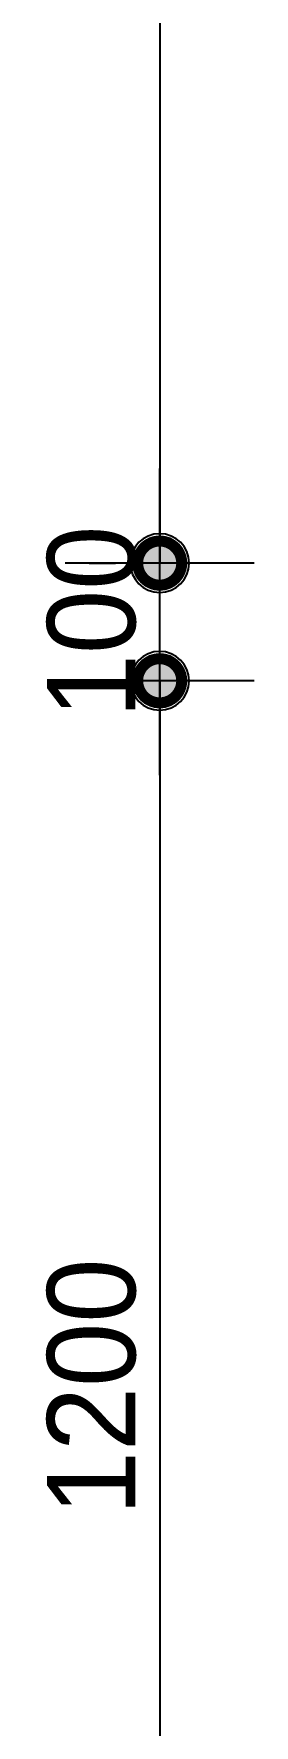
# Model space of a CAD drawing. Header units: inches. Extents: x -53835 to 52744, y -79586 to -50910.
# Drawn here: x 15173 to 15360, y -56313 to -54876 of the extents above; entities that cross this region are included whole.
import ezdxf

# ---------------------------------------------------------------- set-up
doc = ezdxf.new("R2010")
doc.units = ezdxf.units.IN
doc.header["$LTSCALE"] = 50
doc.header["$MEASUREMENT"] = 0
doc.layers.add('07-DIM WAL', color=5, linetype='Continuous')
doc.layers.add('RC-LIGHT', color=7, linetype='Continuous')
doc.styles.add('스타일1', font='HY울릉도M.TTF')
doc.dimstyles.new('30', dxfattribs={"dimscale": 30, "dimtxt": 2.5, "dimasz": 2.5, "dimexe": 1.25, "dimexo": 2, "dimtad": 1, "dimdec": 0, "dimtxsty": '스타일1', "dimblk": 'DOTSMALL', "dimcen": 2.5, "dimclrd": 1, "dimclre": 1, "dimclrt": 2, "dimadec": 0, "dimazin": 0, "dimtfac": 1, "dimtix": 1, "dimtmove": 0, "dimatfit": 3, "dimldrblk": 'DOTSMALL', "dimfxl": 1.25, "dimarcsym": 0})

# ---------------------------------------------------------------- blocks, each defined once
blk = doc.blocks.new('1')
at = {"linetype": 'Continuous'}
h = blk.add_hatch(color=4, dxfattribs=at)
h.dxf.hatch_style = 1
edge = h.paths.add_edge_path()
edge.add_arc((11539653.5, -14273503.8), 37.5, 0, 360)
at = {"color": 1, "linetype": 'Continuous'}
for p, q in [((11539653.5, -14273637.1), (11539653.5, -14273370.5)), ((11539520.2, -14273503.8), (11539786.8, -14273503.8))]:
    blk.add_line(p, q, dxfattribs=at)
at = {"color": 4, "linetype": 'Continuous'}
for radius in [41.5, 37.5]:
    blk.add_circle((11539653.5, -14273503.8), radius, dxfattribs=at)
blk = doc.blocks.new('_DOTSMALL')
at = {"color": 0, "linetype": 'ByBlock', "const_width": 0.5}
blk.add_lwpolyline([(-0.0625, 0, 1), (0.0625, 0, 1)], format="xyb", close=True, dxfattribs=at)
blk = doc.blocks.new('*D450')
at = {"layer": '07-DIM WAL', "color": 1, "lineweight": -2, "transparency": 16777216}
for p, q in [((15279.6, -55501), (15279.6, -55251)), ((15339.6, -55326), (15317.1, -55326)), ((15219.6, -55426), (15242.1, -55426))]:
    blk.add_line(p, q, dxfattribs=at)
at = {"layer": 'Defpoints', "color": 0, "transparency": 16777216}
for p in [(15279.6, -55326), (15279.6, -55326), (15279.6, -55426)]:
    blk.add_point(p, dxfattribs=at)
at = {"layer": '07-DIM WAL', "color": 1, "lineweight": -2, "transparency": 16777216, "xscale": 75, "yscale": 75, "zscale": 75}
for p, rotation in [((15279.6, -55326), 270), ((15279.6, -55426), 90)]:
    blk.add_blockref('_DOTSMALL', p, dxfattribs=dict(at, rotation=rotation))
at = {"layer": '07-DIM WAL', "color": 2, "transparency": 16777216, "insert": (15221.9, -55376), "char_height": 75, "attachment_point": 5, "rotation": 90, "style": '스타일1'}
blk.add_mtext('100', dxfattribs=at)
blk = doc.blocks.new('*D459')
at = {"layer": '07-DIM WAL', "color": 1, "lineweight": -2, "transparency": 16777216}
for p, q in [((15219.6, -54157.9), (15242.1, -54157.9)), ((15279.6, -54157.9), (15279.6, -55326)), ((15219.6, -55326), (15242.1, -55326))]:
    blk.add_line(p, q, dxfattribs=at)
at = {"layer": 'Defpoints', "color": 0, "transparency": 16777216}
for p in [(15279.6, -54157.9), (15279.6, -55326), (15279.6, -55326)]:
    blk.add_point(p, dxfattribs=at)
at = {"layer": '07-DIM WAL', "color": 1, "lineweight": -2, "transparency": 16777216, "xscale": 75, "yscale": 75, "zscale": 75}
for p, rotation in [((15279.6, -54157.9), 90), ((15279.6, -55326), 270)]:
    blk.add_blockref('_DOTSMALL', p, dxfattribs=dict(at, rotation=rotation))
at = {"layer": '07-DIM WAL', "color": 2, "transparency": 16777216, "insert": (15221.8, -54742), "char_height": 75, "attachment_point": 5, "rotation": 90, "style": '스타일1'}
blk.add_mtext('1168', dxfattribs=at)
blk = doc.blocks.new('*D460')
at = {"layer": '07-DIM WAL', "color": 1, "lineweight": -2, "transparency": 16777216}
for p, q in [((15219.6, -55426), (15242.1, -55426)), ((15279.6, -55426), (15279.6, -56626)), ((15219.6, -56626), (15242.1, -56626))]:
    blk.add_line(p, q, dxfattribs=at)
at = {"layer": 'Defpoints', "color": 0, "transparency": 16777216}
for p in [(15279.6, -55426), (15279.6, -56626), (15279.6, -56626)]:
    blk.add_point(p, dxfattribs=at)
at = {"layer": '07-DIM WAL', "color": 1, "lineweight": -2, "transparency": 16777216, "xscale": 75, "yscale": 75, "zscale": 75}
for p, rotation in [((15279.6, -55426), 90), ((15279.6, -56626), 270)]:
    blk.add_blockref('_DOTSMALL', p, dxfattribs=dict(at, rotation=rotation))
at = {"layer": '07-DIM WAL', "color": 2, "transparency": 16777216, "insert": (15221.9, -56026), "char_height": 75, "attachment_point": 5, "rotation": 90, "style": '스타일1'}
blk.add_mtext('1200', dxfattribs=at)

msp = doc.modelspace()

# ---------------------------------------------------------------- block references
at = {"layer": 'RC-LIGHT', "xscale": -0.6024096385271789, "yscale": 0.6024096385271789, "zscale": 0.6024096385271789}
for p in [(6966878.124, 8543170.248), (6966878.124, 8543070.248)]:
    msp.add_blockref('1', p, dxfattribs=at)

# ---------------------------------------------------------------- dimensions: what is measured, and where the dimension line sits
at = {"layer": '07-DIM WAL'}
for base, p1, p2, picture, middle in [((15279.631, -55326.011), (15279.631, -54157.946), (15279.631, -55326.011), '*D459', (15221.783, -54741.979)), ((15279.631, -55326.011), (15279.631, -55426.011), (15279.631, -55326.011), '*D450', (15221.883, -55376.011)), ((15279.631, -56626.011), (15279.631, -55426.011), (15279.631, -56626.011), '*D460', (15221.883, -56026.011))]:
    dim = msp.add_linear_dim(base=base, p1=p1, p2=p2, angle=90, dimstyle='30', dxfattribs=at)
    dim.commit()
    dim.dimension.update_dxf_attribs({"geometry": picture, "text_midpoint": middle})

doc.saveas('drawing.dxf')
